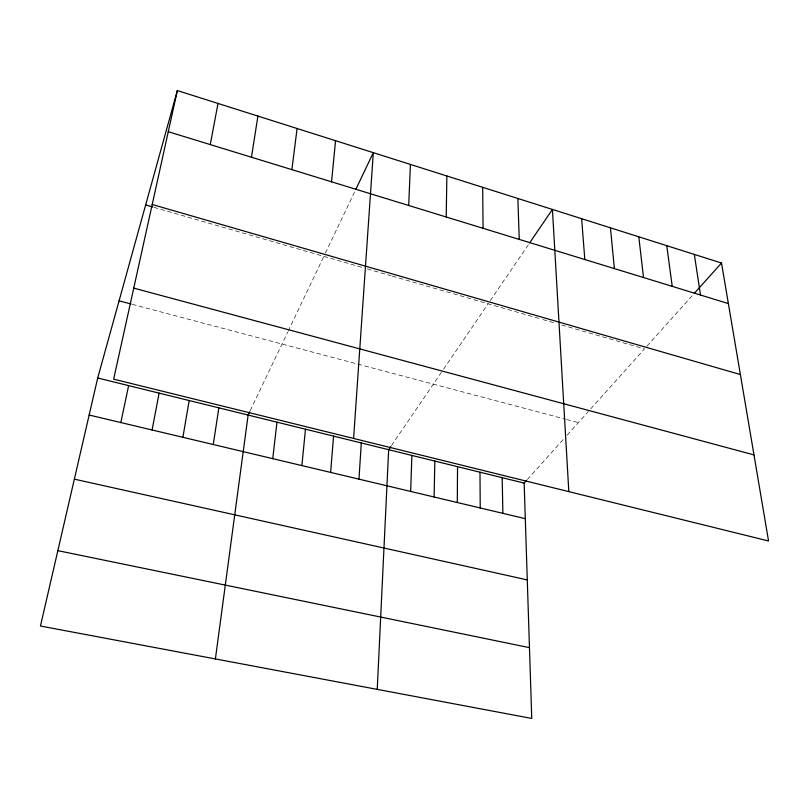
<?xml version="1.0" encoding="UTF-8"?>
<svg xmlns="http://www.w3.org/2000/svg" width="809" height="809" viewBox="0 0 809 809"><rect width="100%" height="100%" fill="white"/><g stroke="black" fill="none" stroke-linecap="round" stroke-linejoin="round"><path stroke-width="0.61" stroke-dasharray="4.04 3.03" d="M250.234 410.618L287.691 332.125M288.206 331.043L323.843 256.372M325.4 253.096L355.232 190.59M391.465 445.597L441.492 372.211M443.524 369.228L488.12 303.779M490.254 300.655L528.975 243.853M527.347 479.535L564.015 438.64M567.21 435.08L588.244 411.629M590.701 408.879L644.49 348.912L560.698 324.722M646.937 346.181L693.485 294.274M132.272 304.326L565.501 419.183M566.674 419.497L578.395 422.601M153.963 207.347L362.523 267.536M367.296 268.912L391.131 275.788M392.304 276.122L541.625 319.221M542.819 319.565L554.741 323.003"/><path stroke-width="1.21" d="M457.297 502.52L457.54 466.682M446.224 216.994L446.861 175.978M434.109 497.009L434.837 461.079M410.669 491.437L411.882 455.427M408.707 205.486L410.426 164.429M377.237 689.379L388.664 449.703L390.767 446.619M358.974 479.15L361.299 442.958M353.594 438.448L373.323 152.668L355.758 189.478M330.628 472.416L333.571 436.122M331.559 181.813L335.553 140.695M301.888 465.579L305.468 429.195M272.744 458.663L276.981 422.177M291.887 169.637L297.085 128.51M215.396 658.931L248.12 415.068L249.708 411.73M213.252 444.525L218.855 407.847M251.468 157.229L257.909 116.091M182.885 437.305L189.185 400.536M210.269 144.589L218.005 103.441M152.082 429.983L159.11 393.123M120.834 422.561L128.621 385.61M177.353 90.557L113.654 379.158L768.55 540.978L721.507 263.026L177.353 90.557L97.697 377.995L40.45 626.024L531.756 718.443L524.151 483.094L526.548 480.425M529.662 242.842L552.426 209.44L568.818 491.619M694.304 293.364L721.507 263.026M57.843 550.656L529.47 647.655M74.347 479.15L527.276 579.911M89.152 415.027L525.304 518.68M97.697 377.995L524.151 483.094M119.085 300.827L131.068 304.002M133.748 288.115L753.978 454.901M152.203 204.495L740.387 374.557M145.65 204.94L152.78 207.003M168.272 131.705L728.373 303.577M694.334 254.42L700.503 295.022M666.768 245.683L672.218 286.346M638.797 236.815L643.519 277.538M610.431 227.825L614.385 268.598M581.641 218.703L584.816 259.527M517.851 198.478L519.257 239.403M502.187 477.684L502.885 513.351M482.67 187.324L483.064 228.3M479.99 472.213L480.222 507.971"/></g></svg>
